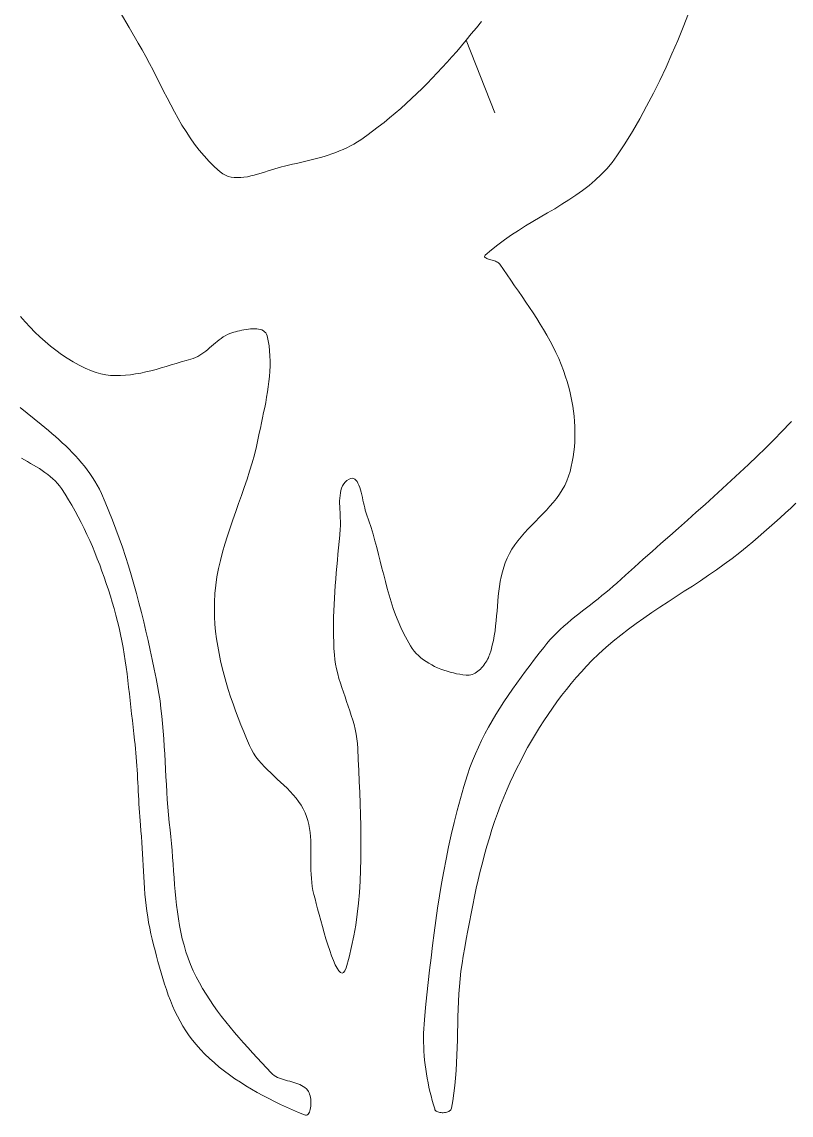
# Model space of a CAD drawing. Header units: inches. Extents: x -12 to 23, y -13.2 to 21.7.
# Drawn here: x -3.4 to -1.179, y 6.315 to 9.473 of the extents above; entities that cross this region are included whole.
import ezdxf

# ---------------------------------------------------------------- set-up
doc = ezdxf.new("R2010")
doc.units = ezdxf.units.IN
doc.header["$MEASUREMENT"] = 0
doc.layers.get('0').update_dxf_attribs({"lineweight": 0})

msp = doc.modelspace()

# ---------------------------------------------------------------- linework, layer by layer
at = {"color": 30, "linetype": 'Continuous', "lineweight": 0, "true_color": 0xff7e00}
msp.add_line((-2.1176, 9.4201), (-2.035, 9.2099), dxfattribs=at)
at = {"color": 7, "linetype": 'Continuous', "lineweight": 0, "flags": 128}
for points in [[(-1.4751, 9.497), (-1.4905, 9.4579), (-1.5066, 9.419), (-1.5232, 9.3804), (-1.5404, 9.3421), (-1.5583, 9.3042), (-1.5769, 9.2667), (-1.5963, 9.2296), (-1.6164, 9.1929), (-1.6375, 9.1568), (-1.6594, 9.1212), (-1.6822, 9.0862), (-1.6962, 9.067), (-1.7113, 9.049), (-1.7275, 9.032), (-1.7446, 9.016), (-1.7627, 9.0008), (-1.7814, 8.9863), (-1.8009, 8.9725), (-1.8208, 8.9591), (-1.8412, 8.9462), (-1.8619, 8.9335), (-1.8828, 8.921), (-1.9039, 8.9086), (-1.9249, 8.8961), (-1.9458, 8.8835), (-1.9664, 8.8707), (-1.9868, 8.8575), (-2.0067, 8.8438), (-2.026, 8.8295), (-2.0447, 8.8146), (-2.0626, 8.7988), (-2.064, 8.7972), (-2.0646, 8.7957), (-2.0645, 8.7944), (-2.0637, 8.7932), (-2.0624, 8.7921), (-2.0605, 8.791), (-2.0582, 8.79), (-2.0556, 8.789), (-2.0526, 8.788), (-2.0494, 8.7871), (-2.0461, 8.7861), (-2.0426, 8.7851), (-2.0392, 8.784), (-2.0358, 8.7828), (-2.0325, 8.7816), (-2.0294, 8.7803), (-2.0266, 8.7788), (-2.0241, 8.7772), (-2.022, 8.7754), (-2.0204, 8.7734), (-2.0099, 8.7578), (-1.9992, 8.7421), (-1.9885, 8.7265), (-1.9777, 8.7108), (-1.9668, 8.6952), (-1.956, 8.6795), (-1.9452, 8.6638), (-1.9346, 8.6481), (-1.9241, 8.6322), (-1.9138, 8.6163), (-1.9037, 8.6002), (-1.8939, 8.584), (-1.8844, 8.5677), (-1.8752, 8.5512), (-1.8665, 8.5345), (-1.8582, 8.5177), (-1.8503, 8.5006), (-1.843, 8.4833), (-1.8363, 8.4658), (-1.8302, 8.448), (-1.8259, 8.4342), (-1.822, 8.4203), (-1.8184, 8.4061), (-1.8151, 8.3919), (-1.8122, 8.3775), (-1.8098, 8.363), (-1.8077, 8.3484), (-1.806, 8.3337), (-1.8047, 8.319), (-1.8038, 8.3043), (-1.8034, 8.2896), (-1.8035, 8.2749), (-1.804, 8.2603), (-1.805, 8.2457), (-1.8065, 8.2312), (-1.8085, 8.2168), (-1.811, 8.2025), (-1.814, 8.1883), (-1.8176, 8.1744), (-1.8217, 8.1606), (-1.8268, 8.1468), (-1.833, 8.1336), (-1.8401, 8.1209), (-1.848, 8.1086), (-1.8566, 8.0967), (-1.8659, 8.0851), (-1.8756, 8.0738), (-1.8858, 8.0627), (-1.8962, 8.0517), (-1.9069, 8.0409), (-1.9176, 8.03), (-1.9282, 8.0191), (-1.9387, 8.0082), (-1.949, 7.9971), (-1.9589, 7.9857), (-1.9683, 7.9741), (-1.9772, 7.9622), (-1.9854, 7.9499), (-1.9928, 7.9372), (-1.9992, 7.9239), (-2.0046, 7.9108), (-2.0091, 7.8975), (-2.013, 7.884), (-2.0162, 7.8703), (-2.0189, 7.8564), (-2.0212, 7.8424), (-2.023, 7.8283), (-2.0246, 7.8141), (-2.026, 7.7998), (-2.0272, 7.7855), (-2.0284, 7.7711), (-2.0296, 7.7568), (-2.0309, 7.7425), (-2.0325, 7.7282), (-2.0342, 7.714), (-2.0364, 7.6999), (-2.0389, 7.6859), (-2.042, 7.6721), (-2.0456, 7.6584), (-2.0499, 7.645), (-2.0516, 7.6407), (-2.0534, 7.6363), (-2.0556, 7.632), (-2.0579, 7.6276), (-2.0605, 7.6233), (-2.0633, 7.6191), (-2.0663, 7.615), (-2.0695, 7.611), (-2.0728, 7.6071), (-2.0763, 7.6035), (-2.08, 7.6002), (-2.0838, 7.597), (-2.0877, 7.5942), (-2.0917, 7.5918), (-2.0958, 7.5897), (-2.1001, 7.588), (-2.1044, 7.5867), (-2.1087, 7.5859), (-2.1131, 7.5856), (-2.1176, 7.5858), (-2.1267, 7.5869), (-2.1358, 7.5884), (-2.1451, 7.5901), (-2.1543, 7.5922), (-2.1636, 7.5946), (-2.1728, 7.5973), (-2.1819, 7.6003), (-2.1909, 7.6036), (-2.1998, 7.6073), (-2.2085, 7.6113), (-2.217, 7.6156), (-2.2252, 7.6203), (-2.2332, 7.6253), (-2.2408, 7.6306), (-2.2481, 7.6363), (-2.255, 7.6424), (-2.2615, 7.6488), (-2.2676, 7.6556), (-2.2731, 7.6628), (-2.2782, 7.6703), (-2.2883, 7.6876), (-2.2976, 7.7052), (-2.3061, 7.7232), (-2.3139, 7.7415), (-2.3211, 7.7601), (-2.3278, 7.7789), (-2.334, 7.798), (-2.3399, 7.8172), (-2.3454, 7.8366), (-2.3506, 7.8561), (-2.3557, 7.8757), (-2.3606, 7.8954), (-2.3655, 7.9151), (-2.3705, 7.9347), (-2.3756, 7.9543), (-2.3808, 7.9739), (-2.3863, 7.9933), (-2.3921, 8.0126), (-2.3983, 8.0318), (-2.405, 8.0507), (-2.4069, 8.0564), (-2.4087, 8.0627), (-2.4104, 8.0695), (-2.4121, 8.0766), (-2.4138, 8.0841), (-2.4155, 8.0917), (-2.4172, 8.0994), (-2.419, 8.107), (-2.4208, 8.1145), (-2.4228, 8.1216), (-2.425, 8.1284), (-2.4273, 8.1346), (-2.4299, 8.1402), (-2.4326, 8.145), (-2.4357, 8.149), (-2.439, 8.152), (-2.4426, 8.154), (-2.4466, 8.1547), (-2.4509, 8.1541), (-2.4557, 8.1521), (-2.4616, 8.1482), (-2.4666, 8.1437), (-2.4708, 8.1385), (-2.4743, 8.1328), (-2.477, 8.1265), (-2.4792, 8.1198), (-2.4807, 8.1128), (-2.4818, 8.1053), (-2.4825, 8.0976), (-2.4828, 8.0896), (-2.4828, 8.0815), (-2.4826, 8.0732), (-2.4823, 8.0648), (-2.4818, 8.0564), (-2.4814, 8.048), (-2.4809, 8.0397), (-2.4806, 8.0316), (-2.4805, 8.0236), (-2.4806, 8.0159), (-2.4811, 8.0084), (-2.4826, 7.9903), (-2.4842, 7.9722), (-2.4859, 7.954), (-2.4876, 7.9358), (-2.4893, 7.9177), (-2.491, 7.8995), (-2.4926, 7.8813), (-2.4941, 7.8631), (-2.4956, 7.8449), (-2.4969, 7.8267), (-2.4981, 7.8085), (-2.4991, 7.7903), (-2.4999, 7.7721), (-2.5005, 7.7539), (-2.5008, 7.7358), (-2.5009, 7.7176), (-2.5007, 7.6994), (-2.5001, 7.6813), (-2.4992, 7.6631), (-2.498, 7.645), (-2.4965, 7.6311), (-2.4944, 7.6174), (-2.4916, 7.6037), (-2.4884, 7.5902), (-2.4848, 7.5767), (-2.4807, 7.5632), (-2.4764, 7.5498), (-2.472, 7.5365), (-2.4673, 7.5231), (-2.4627, 7.5098), (-2.458, 7.4965), (-2.4535, 7.4831), (-2.4492, 7.4697), (-2.4451, 7.4563), (-2.4413, 7.4429), (-2.438, 7.4294), (-2.4351, 7.4158), (-2.4329, 7.4021), (-2.4312, 7.3883), (-2.4303, 7.3745), (-2.4291, 7.3427), (-2.4277, 7.3108), (-2.4263, 7.2788), (-2.425, 7.2468), (-2.4237, 7.2147), (-2.4227, 7.1826), (-2.4218, 7.1504), (-2.4213, 7.1183), (-2.4212, 7.0862), (-2.4215, 7.0542), (-2.4223, 7.0222), (-2.4237, 6.9903), (-2.4258, 6.9585), (-2.4285, 6.9268), (-2.4321, 6.8953), (-2.4365, 6.864), (-2.4419, 6.8328), (-2.4482, 6.8018), (-2.4556, 6.771), (-2.4641, 6.7405), (-2.4677, 6.7315), (-2.4716, 6.7265), (-2.4759, 6.7251), (-2.4804, 6.727), (-2.4852, 6.7319), (-2.4903, 6.7396), (-2.4955, 6.7495), (-2.5008, 6.7616), (-2.5062, 6.7754), (-2.5116, 6.7906), (-2.517, 6.8069), (-2.5223, 6.824), (-2.5275, 6.8417), (-2.5326, 6.8594), (-2.5374, 6.877), (-2.542, 6.8942), (-2.5464, 6.9106), (-2.5503, 6.9258), (-2.554, 6.9397), (-2.5571, 6.9518), (-2.5598, 6.9634), (-2.5619, 6.9751), (-2.5635, 6.987), (-2.5645, 6.9989), (-2.5652, 7.0109), (-2.5656, 7.023), (-2.5658, 7.0351), (-2.5658, 7.0473), (-2.5657, 7.0594), (-2.5656, 7.0716), (-2.5656, 7.0837), (-2.5658, 7.0958), (-2.5662, 7.1078), (-2.567, 7.1197), (-2.5681, 7.1316), (-2.5697, 7.1433), (-2.5719, 7.1548), (-2.5747, 7.1662), (-2.5782, 7.1775), (-2.5825, 7.1885), (-2.5879, 7.1998), (-2.5942, 7.2106), (-2.6012, 7.221), (-2.6088, 7.2309), (-2.617, 7.2406), (-2.6256, 7.2499), (-2.6346, 7.2591), (-2.6438, 7.268), (-2.6533, 7.2769), (-2.6628, 7.2857), (-2.6723, 7.2945), (-2.6818, 7.3034), (-2.6911, 7.3123), (-2.7, 7.3215), (-2.7087, 7.3308), (-2.7168, 7.3405), (-2.7244, 7.3504), (-2.7314, 7.3608), (-2.7377, 7.3716), (-2.7431, 7.3829), (-2.7515, 7.4026), (-2.7597, 7.4224), (-2.7678, 7.4424), (-2.7756, 7.4625), (-2.7832, 7.4827), (-2.7906, 7.5031), (-2.7976, 7.5236), (-2.8043, 7.5442), (-2.8105, 7.5649), (-2.8164, 7.5857), (-2.8218, 7.6066), (-2.8268, 7.6275), (-2.8312, 7.6486), (-2.835, 7.6697), (-2.8383, 7.6908), (-2.8409, 7.712), (-2.8429, 7.7332), (-2.8442, 7.7545), (-2.8447, 7.7758), (-2.8445, 7.7971), (-2.8432, 7.8215), (-2.8407, 7.8457), (-2.8371, 7.8698), (-2.8326, 7.8937), (-2.8272, 7.9174), (-2.8211, 7.9411), (-2.8143, 7.9646), (-2.807, 7.9881), (-2.7993, 8.0116), (-2.7913, 8.0349), (-2.783, 8.0583), (-2.7747, 8.0817), (-2.7664, 8.105), (-2.7582, 8.1284), (-2.7503, 8.1519), (-2.7427, 8.1754), (-2.7355, 8.199), (-2.7289, 8.2227), (-2.7229, 8.2465), (-2.7177, 8.2705), (-2.7148, 8.2851), (-2.7117, 8.2998), (-2.7086, 8.3145), (-2.7054, 8.3293), (-2.7023, 8.3442), (-2.6993, 8.3591), (-2.6963, 8.374), (-2.6936, 8.3889), (-2.6911, 8.4039), (-2.6889, 8.4188), (-2.6869, 8.4338), (-2.6854, 8.4487), (-2.6843, 8.4636), (-2.6836, 8.4784), (-2.6835, 8.4933), (-2.684, 8.508), (-2.685, 8.5227), (-2.6867, 8.5373), (-2.6892, 8.5519), (-2.6924, 8.5663), (-2.694, 8.5709), (-2.6963, 8.5748), (-2.6994, 8.5781), (-2.703, 8.5808), (-2.7071, 8.583), (-2.7118, 8.5846), (-2.7169, 8.5857), (-2.7223, 8.5864), (-2.728, 8.5867), (-2.734, 8.5867), (-2.7402, 8.5863), (-2.7465, 8.5856), (-2.7528, 8.5847), (-2.7592, 8.5836), (-2.7654, 8.5823), (-2.7716, 8.5809), (-2.7776, 8.5794), (-2.7833, 8.5779), (-2.7888, 8.5763), (-2.7938, 8.5748), (-2.8004, 8.5725), (-2.8068, 8.5696), (-2.813, 8.5664), (-2.819, 8.5628), (-2.8249, 8.5588), (-2.8306, 8.5546), (-2.8362, 8.5502), (-2.8418, 8.5456), (-2.8473, 8.5409), (-2.8528, 8.5362), (-2.8583, 8.5315), (-2.8639, 8.5268), (-2.8694, 8.5223), (-2.8751, 8.5179), (-2.8809, 8.5138), (-2.8868, 8.51), (-2.8928, 8.5065), (-2.8991, 8.5035), (-2.9055, 8.5008), (-2.9122, 8.4987), (-2.9262, 8.4948), (-2.9404, 8.4906), (-2.9548, 8.4864), (-2.9692, 8.482), (-2.9838, 8.4776), (-2.9984, 8.4734), (-3.0131, 8.4692), (-3.0279, 8.4653), (-3.0426, 8.4618), (-3.0573, 8.4586), (-3.072, 8.4559), (-3.0867, 8.4537), (-3.1013, 8.4521), (-3.1157, 8.4512), (-3.1301, 8.4511), (-3.1444, 8.4519), (-3.1584, 8.4536), (-3.1724, 8.4562), (-3.1861, 8.46), (-3.1996, 8.4649), (-3.2176, 8.4729), (-3.2353, 8.4816), (-3.2526, 8.4912), (-3.2695, 8.5016), (-3.286, 8.5126), (-3.3021, 8.5243), (-3.3178, 8.5367), (-3.3332, 8.5496), (-3.3482, 8.5631), (-3.3627, 8.5771), (-3.3769, 8.5915), (-3.3907, 8.6064), (-3.4041, 8.6217)], [(-3.1167, 9.5016), (-3.0906, 9.4566), (-3.0643, 9.4116), (-3.0533, 9.3925), (-3.0426, 9.373), (-3.0321, 9.3533), (-3.0218, 9.3334), (-3.0117, 9.3134), (-3.0016, 9.2933), (-2.9914, 9.2733), (-2.9812, 9.2533), (-2.9708, 9.2334), (-2.9602, 9.2136), (-2.9493, 9.1942), (-2.9381, 9.175), (-2.9264, 9.1562), (-2.9143, 9.1378), (-2.9016, 9.1199), (-2.8883, 9.1025), (-2.8743, 9.0858), (-2.8596, 9.0697), (-2.844, 9.0543), (-2.8276, 9.0397), (-2.8203, 9.0343), (-2.8125, 9.0301), (-2.8043, 9.0269), (-2.7958, 9.0248), (-2.787, 9.0235), (-2.7779, 9.0231), (-2.7686, 9.0234), (-2.7591, 9.0244), (-2.7494, 9.0259), (-2.7395, 9.0279), (-2.7296, 9.0304), (-2.7196, 9.0331), (-2.7096, 9.0361), (-2.6996, 9.0393), (-2.6896, 9.0425), (-2.6797, 9.0457), (-2.67, 9.0488), (-2.6603, 9.0517), (-2.6509, 9.0543), (-2.6417, 9.0566), (-2.6303, 9.0592), (-2.6189, 9.0618), (-2.6074, 9.0643), (-2.5959, 9.0669), (-2.5844, 9.0696), (-2.5729, 9.0723), (-2.5614, 9.0752), (-2.55, 9.0782), (-2.5386, 9.0813), (-2.5273, 9.0846), (-2.5161, 9.0881), (-2.505, 9.0918), (-2.494, 9.0958), (-2.4832, 9.1001), (-2.4725, 9.1046), (-2.4619, 9.1095), (-2.4516, 9.1147), (-2.4415, 9.1203), (-2.4316, 9.1263), (-2.4219, 9.1327), (-2.4048, 9.1448), (-2.3879, 9.1572), (-2.3712, 9.1698), (-2.3547, 9.1828), (-2.3385, 9.196), (-2.3224, 9.2095), (-2.3065, 9.2232), (-2.2908, 9.2372), (-2.2753, 9.2514), (-2.26, 9.2659), (-2.2449, 9.2805), (-2.23, 9.2953), (-2.2153, 9.3104), (-2.2008, 9.3256), (-2.1865, 9.341), (-2.1723, 9.3565), (-2.1584, 9.3722), (-2.1446, 9.388), (-2.131, 9.404), (-2.1176, 9.4201), (-2.1028, 9.4381), (-2.0881, 9.4561), (-2.0734, 9.4743)], [(-3.4057, 8.3588), (-3.3851, 8.3424), (-3.3647, 8.326), (-3.3443, 8.3096), (-3.3341, 8.3012), (-3.3239, 8.2927), (-3.3137, 8.2841), (-3.3036, 8.2753), (-3.2936, 8.2664), (-3.2837, 8.2574), (-3.2739, 8.2482), (-3.2643, 8.2388), (-3.2549, 8.2292), (-3.2457, 8.2195), (-3.2367, 8.2096), (-3.228, 8.1995), (-3.2196, 8.1892), (-3.2115, 8.1787), (-3.2038, 8.168), (-3.1964, 8.157), (-3.1894, 8.1459), (-3.1828, 8.1345), (-3.1767, 8.1228), (-3.171, 8.1109), (-3.1598, 8.0854), (-3.149, 8.0597), (-3.1386, 8.0338), (-3.1287, 8.0078), (-3.1192, 7.9816), (-3.11, 7.9552), (-3.1013, 7.9287), (-3.0929, 7.902), (-3.0848, 7.8753), (-3.077, 7.8484), (-3.0695, 7.8214), (-3.0623, 7.7944), (-3.0554, 7.7673), (-3.0487, 7.7401), (-3.0422, 7.7128), (-3.036, 7.6856), (-3.0299, 7.6583), (-3.024, 7.6309), (-3.0182, 7.6036), (-3.0125, 7.5763), (-3.0084, 7.5547), (-3.0048, 7.5331), (-3.0016, 7.5114), (-2.9988, 7.4897), (-2.9964, 7.4678), (-2.9942, 7.446), (-2.9924, 7.4241), (-2.9908, 7.4022), (-2.9893, 7.3802), (-2.988, 7.3583), (-2.9868, 7.3363), (-2.9856, 7.3143), (-2.9844, 7.2923), (-2.9832, 7.2703), (-2.9819, 7.2483), (-2.9805, 7.2264), (-2.9788, 7.2044), (-2.977, 7.1825), (-2.9748, 7.1607), (-2.9724, 7.1388), (-2.9702, 7.1193), (-2.9683, 7.0996), (-2.9666, 7.0798), (-2.9651, 7.06), (-2.9636, 7.0402), (-2.9622, 7.0203), (-2.9608, 7.0005), (-2.9593, 6.9806), (-2.9576, 6.9608), (-2.9558, 6.941), (-2.9537, 6.9213), (-2.9513, 6.9017), (-2.9485, 6.8822), (-2.9452, 6.8628), (-2.9415, 6.8435), (-2.9372, 6.8244), (-2.9323, 6.8055), (-2.9267, 6.7868), (-2.9203, 6.7683), (-2.9132, 6.75), (-2.9054, 6.7322), (-2.897, 6.7147), (-2.888, 6.6975), (-2.8784, 6.6805), (-2.8683, 6.6639), (-2.8577, 6.6475), (-2.8467, 6.6314), (-2.8353, 6.6155), (-2.8236, 6.5998), (-2.8115, 6.5843), (-2.7991, 6.569), (-2.7864, 6.5539), (-2.7736, 6.5389), (-2.7606, 6.5241), (-2.7474, 6.5094), (-2.7341, 6.4948), (-2.7208, 6.4803), (-2.7074, 6.4659), (-2.6941, 6.4515), (-2.6808, 6.4372), (-2.6766, 6.4332), (-2.672, 6.4297), (-2.6671, 6.4266), (-2.6619, 6.4239), (-2.6564, 6.4215), (-2.6508, 6.4195), (-2.645, 6.4176), (-2.6391, 6.4158), (-2.6331, 6.4142), (-2.627, 6.4126), (-2.621, 6.411), (-2.6151, 6.4094), (-2.6093, 6.4076), (-2.6036, 6.4056), (-2.5981, 6.4033), (-2.5928, 6.4008), (-2.5879, 6.3979), (-2.5832, 6.3946), (-2.579, 6.3908), (-2.5751, 6.3865), (-2.573, 6.3834), (-2.5712, 6.3797), (-2.5696, 6.3756), (-2.5683, 6.3711), (-2.5672, 6.3663), (-2.5665, 6.3613), (-2.566, 6.3561), (-2.5657, 6.3509), (-2.5657, 6.3458), (-2.566, 6.3407), (-2.5666, 6.3359), (-2.5675, 6.3314), (-2.5686, 6.3272), (-2.57, 6.3235), (-2.5717, 6.3203), (-2.5737, 6.3178), (-2.576, 6.316), (-2.5786, 6.315), (-2.5814, 6.3149), (-2.5846, 6.3157), (-2.5846, 6.3157), (-2.5846, 6.3157), (-2.5846, 6.3157), (-2.5846, 6.3157), (-2.6019, 6.3229), (-2.6191, 6.3303), (-2.6363, 6.338), (-2.6535, 6.3459), (-2.6705, 6.3541), (-2.6875, 6.3626), (-2.7043, 6.3714), (-2.7209, 6.3804), (-2.7374, 6.3899), (-2.7536, 6.3996), (-2.7695, 6.4097), (-2.7852, 6.4202), (-2.8006, 6.431), (-2.8157, 6.4423), (-2.8303, 6.4539), (-2.8446, 6.466), (-2.8585, 6.4784), (-2.8719, 6.4914), (-2.8849, 6.5047), (-2.8974, 6.5186), (-2.9078, 6.5313), (-2.9177, 6.5444), (-2.9269, 6.558), (-2.9356, 6.5719), (-2.9437, 6.5862), (-2.9514, 6.6008), (-2.9586, 6.6157), (-2.9653, 6.6309), (-2.9717, 6.6463), (-2.9776, 6.6619), (-2.9833, 6.6777), (-2.9886, 6.6937), (-2.9937, 6.7097), (-2.9985, 6.7259), (-3.0031, 6.7421), (-3.0075, 6.7583), (-3.0118, 6.7745), (-3.016, 6.7907), (-3.0201, 6.8069), (-3.0242, 6.8229), (-3.028, 6.839), (-3.0314, 6.8552), (-3.0345, 6.8714), (-3.0372, 6.8877), (-3.0395, 6.9041), (-3.0416, 6.9205), (-3.0434, 6.937), (-3.045, 6.9535), (-3.0464, 6.9701), (-3.0476, 6.9866), (-3.0487, 7.0032), (-3.0497, 7.0198), (-3.0506, 7.0364), (-3.0515, 7.0531), (-3.0524, 7.0697), (-3.0533, 7.0863), (-3.0543, 7.1029), (-3.0554, 7.1195), (-3.0566, 7.136), (-3.058, 7.1526), (-3.059, 7.1648), (-3.0599, 7.1771), (-3.0608, 7.1893), (-3.0615, 7.2016), (-3.0623, 7.2139), (-3.0629, 7.2261), (-3.0636, 7.2384), (-3.0642, 7.2507), (-3.0648, 7.263), (-3.0654, 7.2752), (-3.0661, 7.2875), (-3.0667, 7.2998), (-3.0675, 7.3121), (-3.0682, 7.3243), (-3.0691, 7.3366), (-3.07, 7.3488), (-3.0711, 7.3611), (-3.0722, 7.3733), (-3.0735, 7.3855), (-3.0749, 7.3977), (-3.0772, 7.4168), (-3.0793, 7.436), (-3.0815, 7.4552), (-3.0835, 7.4744), (-3.0856, 7.4936), (-3.0877, 7.5128), (-3.0899, 7.532), (-3.0921, 7.5511), (-3.0944, 7.5703), (-3.0968, 7.5895), (-3.0994, 7.6086), (-3.1022, 7.6277), (-3.1052, 7.6467), (-3.1084, 7.6657), (-3.1119, 7.6846), (-3.1156, 7.7034), (-3.1197, 7.7222), (-3.1241, 7.7409), (-3.1289, 7.7596), (-3.1341, 7.7781), (-3.1394, 7.7963), (-3.145, 7.8144), (-3.1507, 7.8325), (-3.1567, 7.8506), (-3.1628, 7.8686), (-3.1692, 7.8866), (-3.1758, 7.9044), (-3.1826, 7.9222), (-3.1897, 7.9399), (-3.197, 7.9575), (-3.2046, 7.975), (-3.2125, 7.9923), (-3.2206, 8.0095), (-3.229, 8.0265), (-3.2378, 8.0433), (-3.2468, 8.06), (-3.2562, 8.0765), (-3.2658, 8.0928), (-3.2759, 8.1088), (-3.2862, 8.1247), (-3.2918, 8.1325), (-3.2979, 8.1399), (-3.3044, 8.1469), (-3.3112, 8.1535), (-3.3184, 8.1598), (-3.3259, 8.1658), (-3.3337, 8.1716), (-3.3417, 8.1771), (-3.3499, 8.1825), (-3.3582, 8.1877), (-3.3667, 8.1928), (-3.3753, 8.1978), (-3.3839, 8.2027), (-3.3925, 8.2076), (-3.4011, 8.2126)], [(-1.1776, 8.3191), (-1.1814, 8.3149), (-1.205, 8.2903), (-1.2289, 8.266), (-1.253, 8.2419), (-1.2774, 8.2181), (-1.302, 8.1945), (-1.3268, 8.1711), (-1.3518, 8.1479), (-1.3769, 8.1248), (-1.4021, 8.1018), (-1.4275, 8.079), (-1.4529, 8.0563), (-1.4784, 8.0336), (-1.5039, 8.011), (-1.5295, 7.9884), (-1.5551, 7.9658), (-1.5806, 7.9431), (-1.6062, 7.9205), (-1.6316, 7.8978), (-1.657, 7.875), (-1.6822, 7.8521), (-1.6928, 7.8427), (-1.7035, 7.8335), (-1.7143, 7.8245), (-1.7253, 7.8156), (-1.7364, 7.8068), (-1.7476, 7.798), (-1.7588, 7.7893), (-1.77, 7.7806), (-1.7812, 7.7719), (-1.7923, 7.7631), (-1.8033, 7.7543), (-1.8143, 7.7453), (-1.825, 7.7362), (-1.8356, 7.727), (-1.846, 7.7175), (-1.8561, 7.7078), (-1.866, 7.6978), (-1.8755, 7.6876), (-1.8847, 7.677), (-1.8936, 7.6661), (-1.9067, 7.6491), (-1.9199, 7.6321), (-1.9329, 7.6149), (-1.9459, 7.5976), (-1.9588, 7.5802), (-1.9715, 7.5627), (-1.984, 7.545), (-1.9963, 7.5272), (-2.0083, 7.5092), (-2.02, 7.491), (-2.0314, 7.4726), (-2.0424, 7.4541), (-2.0531, 7.4354), (-2.0633, 7.4165), (-2.073, 7.3974), (-2.0822, 7.378), (-2.0909, 7.3585), (-2.099, 7.3387), (-2.1065, 7.3187), (-2.1133, 7.2984), (-2.124, 7.2641), (-2.134, 7.2295), (-2.1433, 7.1949), (-2.1521, 7.16), (-2.1604, 7.125), (-2.1681, 7.0899), (-2.1753, 7.0546), (-2.182, 7.0193), (-2.1884, 6.9838), (-2.1943, 6.9483), (-2.1998, 6.9126), (-2.205, 6.8769), (-2.2099, 6.8412), (-2.2146, 6.8054), (-2.2189, 6.7696), (-2.2231, 6.7337), (-2.227, 6.6979), (-2.2308, 6.662), (-2.2345, 6.6262), (-2.238, 6.5904), (-2.2391, 6.5775), (-2.2399, 6.5645), (-2.2404, 6.5515), (-2.2406, 6.5385), (-2.2405, 6.5255), (-2.2402, 6.5124), (-2.2395, 6.4994), (-2.2386, 6.4863), (-2.2374, 6.4733), (-2.2359, 6.4603), (-2.2342, 6.4473), (-2.2322, 6.4343), (-2.23, 6.4214), (-2.2276, 6.4085), (-2.2249, 6.3957), (-2.222, 6.3829), (-2.219, 6.3702), (-2.2156, 6.3576), (-2.2121, 6.3451), (-2.2084, 6.3326), (-2.2075, 6.3304), (-2.206, 6.3285), (-2.2041, 6.3268), (-2.2019, 6.3254), (-2.1993, 6.3242), (-2.1964, 6.3232), (-2.1934, 6.3225), (-2.1901, 6.3221), (-2.1868, 6.3219), (-2.1835, 6.3219), (-2.1801, 6.3221), (-2.1769, 6.3226), (-2.1737, 6.3234), (-2.1708, 6.3243), (-2.168, 6.3255), (-2.1656, 6.3269), (-2.1635, 6.3285), (-2.1618, 6.3304), (-2.1606, 6.3325), (-2.1598, 6.3347), (-2.1598, 6.3347), (-2.1598, 6.3347), (-2.1598, 6.3347), (-2.1598, 6.3347), (-2.1561, 6.3564), (-2.153, 6.3782), (-2.1505, 6.4001), (-2.1484, 6.422), (-2.1467, 6.444), (-2.1454, 6.466), (-2.1444, 6.4881), (-2.1436, 6.5102), (-2.1429, 6.5323), (-2.1423, 6.5544), (-2.1417, 6.5765), (-2.1411, 6.5986), (-2.1403, 6.6207), (-2.1394, 6.6428), (-2.1382, 6.6649), (-2.1366, 6.6869), (-2.1347, 6.7088), (-2.1324, 6.7307), (-2.1295, 6.7525), (-2.126, 6.7743), (-2.1217, 6.7989), (-2.1173, 6.8234), (-2.1129, 6.848), (-2.1083, 6.8726), (-2.1035, 6.8972), (-2.0986, 6.9217), (-2.0935, 6.9463), (-2.0882, 6.9707), (-2.0826, 6.9951), (-2.0768, 7.0195), (-2.0707, 7.0437), (-2.0643, 7.0679), (-2.0576, 7.0919), (-2.0505, 7.1158), (-2.043, 7.1396), (-2.0352, 7.1633), (-2.0269, 7.1867), (-2.0181, 7.21), (-2.0089, 7.2332), (-1.9992, 7.2561), (-1.9902, 7.2765), (-1.9808, 7.2968), (-1.971, 7.3169), (-1.961, 7.3369), (-1.9506, 7.3568), (-1.9399, 7.3765), (-1.9288, 7.3961), (-1.9174, 7.4154), (-1.9056, 7.4346), (-1.8936, 7.4535), (-1.8811, 7.4722), (-1.8684, 7.4907), (-1.8553, 7.5089), (-1.8419, 7.5269), (-1.8281, 7.5445), (-1.814, 7.5619), (-1.7995, 7.5789), (-1.7847, 7.5956), (-1.7696, 7.612), (-1.7541, 7.6281), (-1.7342, 7.6474), (-1.7137, 7.6661), (-1.6927, 7.6841), (-1.6711, 7.7015), (-1.6491, 7.7184), (-1.6267, 7.7349), (-1.604, 7.7509), (-1.581, 7.7667), (-1.5578, 7.7822), (-1.5344, 7.7976), (-1.511, 7.8129), (-1.4876, 7.8281), (-1.4641, 7.8434), (-1.4408, 7.8588), (-1.4176, 7.8744), (-1.3947, 7.8903), (-1.372, 7.9065), (-1.3496, 7.9231), (-1.3276, 7.9401), (-1.3061, 7.9577), (-1.2901, 7.9712), (-1.2741, 7.9848), (-1.2583, 7.9985), (-1.2425, 8.0123), (-1.2267, 8.0262), (-1.2111, 8.0403), (-1.1956, 8.0544), (-1.1802, 8.0687), (-1.165, 8.0832)]]:
    msp.add_lwpolyline(points, dxfattribs=at)

doc.saveas('drawing.dxf')
